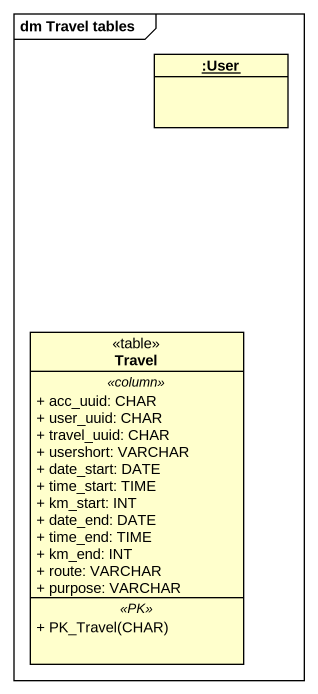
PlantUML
@startuml
mainframe dm Travel tables
hide circle
hide empty members
skinparam classAttributeIconSize 0
object ":User" as User
class Travel <<table>> {
  .. <<column>> ..
  + acc_uuid: CHAR
  + user_uuid: CHAR
  + travel_uuid: CHAR
  + usershort: VARCHAR
  + date_start: DATE
  + time_start: TIME
  + km_start: INT
  + date_end: DATE
  + time_end: TIME
  + km_end: INT
  + route: VARCHAR
  + purpose: VARCHAR
  .. <<PK>> ..
  + PK_Travel(CHAR)
}
@enduml
